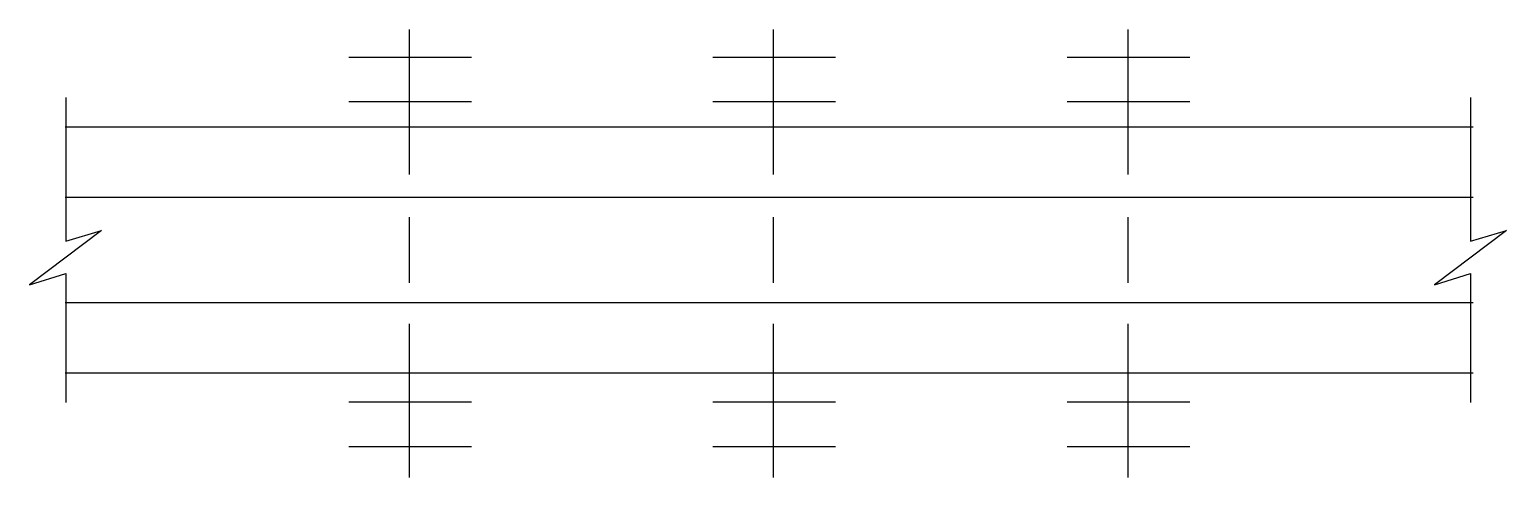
# Model space of a CAD drawing. Header units: metres. Extents: x -176044 to -173942, y -368324 to -367687.
import ezdxf

# ---------------------------------------------------------------- set-up
doc = ezdxf.new("R2010")
doc.units = ezdxf.units.M
for name, color, linetype in [('K', 2, 'Continuous'), ('STEEL', 1, 'Continuous'), ('TEXT', 3, 'Continuous')]:
    doc.layers.add(name, color=color, linetype=linetype)

msp = doc.modelspace()

# ---------------------------------------------------------------- linework, layer by layer
at = {"layer": 'K'}
for p, q in [((-175993.1, -367825.49), (-173989.22, -367825.49)), ((-175993.1, -367925.49), (-173989.22, -367925.49)), ((-175993.1, -368075.49), (-173989.22, -368075.49)), ((-175993.1, -368175.49), (-173989.22, -368175.49))]:
    msp.add_line(p, q, dxfattribs=at)
at = {"layer": 'STEEL'}
for points in [[(-175503.7, -367687.07), (-175503.7, -367893.24)], [(-174985.44, -367687.07), (-174985.44, -367893.24)], [(-174481, -367687.07), (-174481, -367893.24)], [(-175589.76, -367726.41), (-175415.18, -367726.41)], [(-175071.5, -367726.41), (-174896.92, -367726.41)], [(-174567.06, -367726.41), (-174392.48, -367726.41)], [(-175589.76, -367789.61), (-175415.18, -367789.61)], [(-175071.5, -367789.61), (-174896.92, -367789.61)], [(-174567.06, -367789.61), (-174392.48, -367789.61)], [(-175503.7, -367953.91), (-175503.7, -368047.44)], [(-174985.44, -367953.91), (-174985.44, -368047.44)], [(-174481, -367953.91), (-174481, -368047.44)], [(-175503.7, -368105.57), (-175503.7, -368324.16)], [(-174985.44, -368105.57), (-174985.44, -368324.16)], [(-174481, -368105.57), (-174481, -368324.16)], [(-175589.76, -368216.8), (-175415.18, -368216.8)], [(-175071.5, -368216.8), (-174896.92, -368216.8)], [(-174567.06, -368216.8), (-174392.48, -368216.8)], [(-175589.76, -368279.99), (-175415.18, -368279.99)], [(-175071.5, -368279.99), (-174896.92, -368279.99)], [(-174567.06, -368279.99), (-174392.48, -368279.99)]]:
    msp.add_lwpolyline(points, dxfattribs=at)
at = {"layer": 'TEXT'}
for p, q in [((-175992.47, -367783.6), (-175992.47, -367987.93)), ((-173992.89, -367783.6), (-173992.89, -367987.93)), ((-175941.48, -367973.09), (-176044.01, -368050.29)), ((-175992.47, -367987.93), (-175941.48, -367973.09)), ((-173941.9, -367973.09), (-174044.44, -368050.29)), ((-173992.89, -367987.93), (-173941.9, -367973.09)), ((-176044.01, -368050.29), (-175992.47, -368033.96)), ((-175992.47, -368033.96), (-175992.47, -368217.69)), ((-174044.44, -368050.29), (-173992.89, -368033.96)), ((-173992.89, -368033.96), (-173992.89, -368217.69))]:
    msp.add_line(p, q, dxfattribs=at)

doc.saveas('drawing.dxf')
